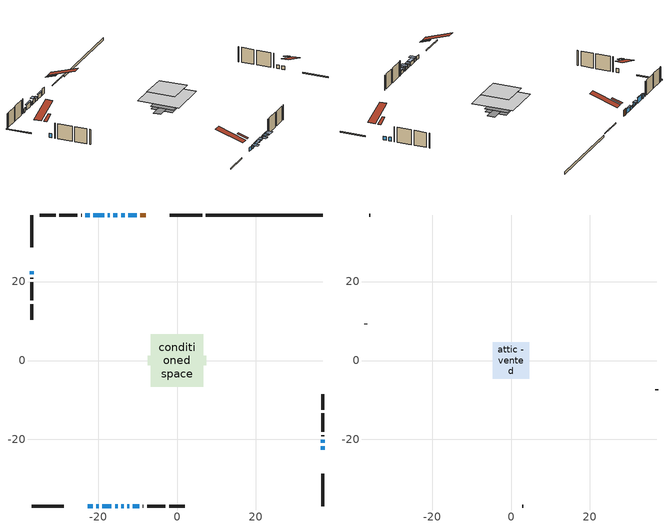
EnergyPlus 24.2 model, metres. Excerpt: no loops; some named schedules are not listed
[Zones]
conditioned space
 floor outside (Floor1 construction): -0.53,-0.53 -0.53,0.53 0.53,0.53 0.53,-0.53 z0.3
 floor adiabatic (Floor3 construction): -3.69,-3.69 -3.69,3.69 3.69,3.69 3.69,-3.69 z0.3
 floor adiabatic (AdiabaticFloorConstruction): -6.72,-6.72 -6.72,6.72 6.72,6.72 6.72,-6.72 z2.74
 floor foundation (Slab1 construction): -3.96,-3.43 -3.96,3.43 3.96,3.43 3.96,-3.43 z-0.46
 floor foundation (Slab2 construction): -7.47,-1.21 -7.47,1.21 7.47,1.21 7.47,-1.21 z0
 wall outside (RimJoist1 construction): 6.38,36.88 -1.85,36.88 / -36.88,-36.88 -28.65,-36.88 / -36.88,36.88 -36.88,28.65 / 36.88,-36.88 36.88,-28.65 z0.3:0.6
 wall outside (AdiabaticWallConstruction 1): -7.87,36.88 -9.25,36.88 z0.3:2.33
 wall outside (AdiabaticWallConstruction): 36.88,-22.63 36.88,-21.77 / -22.63,-36.88 -21.37,-36.88 / -17.08,36.88 -17.53,36.88 / -22.13,36.88 -23.22,36.88 / 36.88,-20.84 36.88,-20.07 / -36.88,22.63 -36.88,21.86 z0.3:1.52; -20.44,-36.88 -19.88,-36.88 z0.3:1.27; -18.95,-36.88 -16.61,-36.88 / -15.69,-36.88 -15.02,-36.88 z0.3:1.37; -10.18,36.88 -12.32,36.88 z0.3:1.62; -13.24,36.88 -14.16,36.88 z0.3:1.22; -15.09,36.88 -16.16,36.88 z0.3:1.72; -14.1,-36.88 -13.48,-36.88 z0.3:1.19; -18.46,36.88 -21.2,36.88 z0.3:1.88; -12.56,-36.88 -12.1,-36.88 / -11.17,-36.88 -9.6,-36.88 z0.3:1.42
 wall outside (Wall1 construction): -24.15,36.88 -24.3,36.88 / -8.67,-36.88 -8.51,-36.88 / -36.88,20.93 -36.88,20.77 / 36.88,-19.14 36.88,-18.99 z0.3:5.18
 wall outside (Wall2 construction): -25.23,36.88 -29.86,36.88 / -7.58,-36.88 -2.95,-36.88 / -36.88,19.84 -36.88,15.21 / 36.88,-18.06 36.88,-13.43 z0.3:5.18
 wall outside (Wall3 construction): -30.79,36.88 -34.77,36.88 / -2.02,-36.88 1.96,-36.88 / -36.88,14.28 -36.88,10.31 / 36.88,-12.5 36.88,-8.52 z0.3:5.18
 wall foundation (FoundationWall1 construction): 36.88,36.88 7.31,36.88 z-0.46:0.3
 window (WindowConstruction 13): 36.88,-22.63 36.88,-21.77 z0.3:1.52
 window (WindowConstruction 6): -22.63,-36.88 -21.37,-36.88 z0.3:1.52
 window (WindowConstruction 7): -20.44,-36.88 -19.88,-36.88 z0.3:1.27
 window (WindowConstruction 8): -18.95,-36.88 -16.61,-36.88 z0.3:1.37
 window (WindowConstruction 9): -15.69,-36.88 -15.02,-36.88 z0.3:1.37
 window (WindowConstruction 10): -10.18,36.88 -12.32,36.88 z0.3:1.62
 window (WindowConstruction 11): -13.24,36.88 -14.16,36.88 z0.3:1.21
 window (WindowConstruction 12): -15.09,36.88 -16.15,36.88 z0.3:1.72
 window (WindowConstruction 14): -17.08,36.88 -17.53,36.88 z0.3:1.52
 window (WindowConstruction 15): -14.1,-36.88 -13.49,-36.88 z0.3:1.19
 window (WindowConstruction): -18.46,36.88 -21.2,36.88 z0.3:1.88
 window (WindowConstruction 1): -12.56,-36.88 -12.1,-36.88 z0.3:1.42
 window (WindowConstruction 2): -11.17,-36.88 -9.6,-36.88 z0.3:1.42
 window (WindowConstruction 3): -22.13,36.88 -23.22,36.88 z0.3:1.52
 window (WindowConstruction 4): 36.88,-20.84 36.88,-20.07 z0.3:1.52
 window (WindowConstruction 5): -36.88,22.63 -36.88,21.86 z0.3:1.52
 door (Door): -7.87,36.88 -9.25,36.88 z0.3:2.33
 ceiling adiabatic (AdiabaticFloorConstruction): 6.72,-6.72 6.72,6.72 -6.72,6.72 -6.72,-6.72 z2.74
 roof outside (Roof2 construction): -6.94,36.88,5.18 -6.94,33.59,6.27 -6.07,33.59,6.27 -6.07,36.88,5.18; -23.55,-36.88,5.18 -23.55,-33.59,6.27 -24.42,-33.59,6.27 -24.42,-36.88,5.18; -36.88,23.55,5.18 -33.59,23.55,6.27 -33.59,24.42,6.27 -36.88,24.42,5.18; 36.88,-23.55,5.18 33.59,-23.55,6.27 33.59,-24.42,6.27 36.88,-24.42,5.18
attic - vented
 floor to conditioned space (Floor2 construction Reversed): -4.61,-4.61 -4.61,4.61 4.61,4.61 4.61,-4.61 z5.18
 wall outside (Wall4 construction): -35.7,36.88 -35.95,36.88 / 2.88,-36.88 3.13,-36.88 / -36.88,9.38 -36.88,9.13 / 36.88,-7.59 36.88,-7.34 z0.3:5.18
 roof outside (Roof1 construction): -5.15,36.88,5.18 -5.15,27.89,8.17 -2.78,27.89,8.17 -2.78,36.88,5.18; -25.35,-36.88,5.18 -25.35,-27.89,8.17 -27.72,-27.89,8.17 -27.72,-36.88,5.18; -36.88,25.35,5.18 -27.89,25.35,8.17 -27.89,27.72,8.17 -36.88,27.72,5.18; 36.88,-25.35,5.18 27.89,-25.35,8.17 27.89,-27.72,8.17 36.88,-27.72,5.18
shading: -19.58,-36.88 -20.74,-36.88 -20.74,-38.71 -19.58,-38.71 z1.56; -16.32,-36.88 -19.25,-36.88 -19.25,-37.79 -16.32,-37.79 z1.67; -14.73,-36.88 -15.98,-36.88 -15.98,-37.79 -14.73,-37.79 z1.67; -12.61,36.88 -9.88,36.88 -9.88,37.18 -12.61,37.18 z1.92; -14.31,36.88 -13.09,36.88 -13.09,37.49 -14.31,37.49 z1.36; -16.45,36.88 -14.79,36.88 -14.79,37.79 -16.45,37.79 z2.02; -13.19,-36.88 -14.39,-36.88 -14.39,-38.71 -13.19,-38.71 z1.49; -21.5,36.88 -18.16,36.88 -18.16,37.18 -21.5,37.18 z2.17; -11.8,-36.88 -12.86,-36.88 -12.86,-38.71 -11.8,-38.71 z1.72; -9.3,-36.88 -11.47,-36.88 -11.47,-38.71 -9.3,-38.71 z1.72
[Building]
Building 1: Terrain=Suburbs
[Site:Location]
Halifax Intl AP_NS: Latitude {deg}=44.88; Longitude {deg}=-63.51; Time Zone {hr}=-4; Elevation {m}=145; Keep Site Location Information=Yes
[Site:GroundTemperature:Shallow]
3.15511, 1.33576, 1.19006, 2.05344, 5.51939, 8.9692, 11.96, 13.8546, 14.0156, 12.4746, 9.56009, 6.2161
[Site:WaterMainsTemperature]
Calculation Method=Schedule; Temperature Schedule=mains temperature schedule
[Material] Roughness=Rough; Thermal Absorptance=0.9
Name | Thickness {m} | Conductivity {W/m-K} | Density {kg/m3} | Specific Heat {J/kg-K} | Solar Absorptance | Visible Absorptance
asphalt or fiberglass shingles | 0.00635 | 0.162714 | 1121.4 | 1465.45 | 0.4 | 0.4
ceiling loosefill ins | 0.169333 | 0.0480833 | 16.02 | 1046.75 | 0.7 | 0.7
ceiling stud and cavity | 0.1397 | 0.0930096 | 65.682 | 1177.47 | 0.7 | 0.7
concrete 4.0 in. | 0.1016 | 1.803125 | 2242.8 | 837.4 | 0.7 | 0.7
concrete 8.0 in. | 0.2032 | 1.803125 | 2242.8 | 837.4 | 0.7 | 0.7
door material | 0.04445 | 0.0451087 | 512.64 | 1214.23 | 0.7 | 0.7
exterior vertical ins | 0.00108814 | 0.029427 | 32.04 | 1214.23 | 0.7 | 0.7
floor covering | 0.0127 | 0.0433444 | 54.468 | 1339.84 | 0.6 | 0.6
floor covering 1 | 0.0127 | 9.015625 | 54.468 | 1339.84 | 0.6 | 0.6
floor rigid ins; roof rigid ins; wall rigid ins | 0.051816 | 0.029427 | 32.04 | 1214.23 | 0.7 | 0.7
floor rigid ins 1; wall rigid ins 1 | 0.512978 | 0.029427 | 32.04 | 1214.23 | 0.7 | 0.7
floor stud and cavity | 0.1397 | 0.100529 | 92.3553 | 1139.71 | 0.7 | 0.7
floor stud and cavity 1 | 0.0889 | 0.340671 | 50.32683 | 1063.81 | 0.7 | 0.7
floor stud and cavity 2 | 0.1397 | 1.75129 | 37.0049 | 1207.88 | 0.7 | 0.7
furniture material conditioned space 1 | 0.1524 | 0.115458 | 640.8 | 1214.23 | 0.6 | 0.6
gypsum board | 0.0127 | 0.160291 | 801 | 837.4 | 0.6 | 0.6
osb sheathing 0.5 in. | 0.0127 | 0.115458 | 512.64 | 1214.23 | 0.7 | 0.7
osb sheathing 0.75 in. | 0.01905 | 0.115458 | 512.64 | 1214.23 | 0.7 | 0.7
osb sheathing 2.0 in. | 0.0508 | 0.115458 | 512.64 | 1214.23 | 0.7 | 0.7
rim joist stud and cavity | 0.0508 | 0.0451784 | 125.044 | 1163.47 | 0.6 | 0.6
roof stud and cavity | 0.2032 | 0.176241 | 78.34581 | 1123.46 | 0.7 | 0.7
wall stud and cavity | 0.1397 | 0.601088 | 139.0536 | 1170.24 | 0.7 | 0.7
wall stud and cavity 1 | 0.1397 | 0.140423 | 139.0536 | 1170.24 | 0.7 | 0.7
wall stud and cavity 2 | 0.1397 | 0.142696 | 139.0536 | 1170.24 | 0.7 | 0.7
wall stud and cavity 3 | 0.0889 | 6.9971 | 50.32683 | 1063.81 | 0.6 | 0.6
wall stud and cavity 4 | 0.0889 | 0.380278 | 52.3479 | 1209.89 | 0.7 | 0.7
wall stud and cavity 5 | 0.0889 | 0.391764 | 83.0341 | 1211.67 | 0.7 | 0.7
wood siding | 0.0254 | 0.102417 | 544.68 | 1172.36 | 0.4 | 0.4
wood siding 1 | 0.00254 | 0.102417 | 544.68 | 1172.36 | 0.4 | 0.4
wood siding 2; wood siding 3; wood siding 4 | 0.0254 | 0.102417 | 544.68 | 1172.36 | 0.7 | 0.7
[WindowMaterial:SimpleGlazingSystem]
Name | U-Factor {W/m2-K} | Solar Heat Gain Coefficient
WindowMaterial | 5.97382 | 0.79
WindowMaterial 1 | 1.99411 | 0.55
WindowMaterial 10 | 5.55536 | 0.72
WindowMaterial 11 | 5.743297 | 0.75
WindowMaterial 12 | 2.77541 | 0.53
WindowMaterial 13 | 2.76291 | 0.46
WindowMaterial 2 | 1.88169 | 0.63
WindowMaterial 3 | 5.700712 | 0.75
WindowMaterial 4 | 5.47019 | 0.7
WindowMaterial 5 | 1.88907 | 0.62
WindowMaterial 6 | 1.97424 | 0.56
WindowMaterial 7 | 5.69106 | 0.74
WindowMaterial 8 | 5.46451 | 0.7
WindowMaterial 9 | 1.85898 | 0.64
[Construction]
AdiabaticFloorConstruction: floor stud and cavity 2, floor rigid ins 1, osb sheathing 0.75 in., floor covering
AdiabaticWallConstruction: wood siding 3, wall rigid ins 1, wall stud and cavity 4, gypsum board
AdiabaticWallConstruction 1: wood siding 4, wall rigid ins 1, wall stud and cavity 4, gypsum board
Door: door material
Floor1 construction: floor stud and cavity, floor rigid ins, osb sheathing 0.75 in., floor covering
Floor2 construction Reversed: gypsum board, ceiling stud and cavity, ceiling loosefill ins
Floor3 construction: floor stud and cavity 1, floor covering 1
FoundationWall1 construction: concrete 8.0 in.
furniture construction conditioned space 1: furniture material conditioned space 1
PartitionWallConstruction: gypsum board, wall stud and cavity 5, gypsum board
RimJoist1 construction: wood siding 2, osb sheathing 2.0 in., rim joist stud and cavity
Roof1 construction: asphalt or fiberglass shingles
Roof2 construction: asphalt or fiberglass shingles, roof rigid ins, osb sheathing 0.75 in., roof stud and cavity, gypsum board
Slab1 construction; Slab2 construction: concrete 4.0 in.
Wall1 construction: wood siding, wall rigid ins, osb sheathing 0.5 in., wall stud and cavity, gypsum board
Wall2 construction: wood siding, wall rigid ins, osb sheathing 0.5 in., wall stud and cavity 1, gypsum board
Wall3 construction: wood siding, wall rigid ins, osb sheathing 0.5 in., wall stud and cavity 2, gypsum board
Wall4 construction: wood siding 1, wall stud and cavity 3
WindowConstruction: WindowMaterial
WindowConstruction 1: WindowMaterial 1
WindowConstruction 10: WindowMaterial 9
WindowConstruction 11: WindowMaterial 10
WindowConstruction 12: WindowMaterial 11
WindowConstruction 13: WindowMaterial 12
WindowConstruction 14; WindowConstruction 15: WindowMaterial 13
WindowConstruction 2: WindowMaterial 2
WindowConstruction 3: WindowMaterial 3
WindowConstruction 4; WindowConstruction 5: WindowMaterial 4
WindowConstruction 6: WindowMaterial 5
WindowConstruction 7: WindowMaterial 6
WindowConstruction 8: WindowMaterial 7
WindowConstruction 9: WindowMaterial 8
[Zone] Multiplier=1; Part of Total Floor Area=Yes
Name | Volume {m3}
attic - vented | 41.4265
conditioned space | 542.7
[Space]
Name | Zone | Volume {m3}
attic - vented 1 | attic - vented | 41.4265
conditioned space 1 | conditioned space | 542.7
[ZoneInfiltration:EffectiveLeakageArea]
infil attic - vented 1: Zone or Space=attic - vented 1; Schedule=Always On Discrete; Effective Air Leakage Area {cm2}=3050.87; Stack Coefficient=0.00054748; Wind Coefficient=1.5809e-05
[ZoneMixing]
whole house fan mix: Zone or Space=attic - vented; Schedule=Always On Continuous; Design Flow Rate Calculation Method=Flow/Zone; Design Flow Rate {m3/s}=0; Source Zone or Space=conditioned space
[SurfaceProperty:ExposedFoundationPerimeter] Exposed Perimeter Calculation Method=TotalExposedPerimeter
Name | Total Exposed Perimeter {m}
Slab1 | 29.566
Slab2 | 34.747
[InternalMass] Zone or ZoneList=conditioned space; Space or SpaceList=conditioned space 1
Name | Construction | Surface Area {m2}
furniture mass conditioned space 1 | furniture construction conditioned space 1 | 130.588
partition wall mass | PartitionWallConstruction | 272.12
[Lights]
interior lighting: Zone or ZoneList or Space or SpaceList=conditioned space 1; Schedule=interior lighting schedule; Design Level Calculation Method=LightingLevel; Lighting Level {W}=343.2; Return Air Fraction=0; Fraction Radiant=0.6; Fraction Visible=0.2; Fraction Replaceable=1
[People]
occupants: Zone or ZoneList or Space or SpaceList=conditioned space 1; Number of People Schedule=occupants schedule; Number of People Calculation Method=People; Number of People=3; Fraction Radiant=0.314171; Sensible Heat Fraction=0.56303; Activity Level Schedule=occupants activity schedule; Carbon Dioxide Generation Rate {m3/s-W}=0; Enable ASHRAE 55 Comfort Warnings=No; Mean Radiant Temperature Calculation Type=EnclosureAveraged
[ElectricEquipment] Zone or ZoneList or Space or SpaceList=conditioned space 1; Design Level Calculation Method=EquipmentLevel
Name | Schedule | Design Level {W} | Fraction Latent | Fraction Radiant | Fraction Lost
clothes dryer | clothes dryer schedule | 140.772 | 0.015 | 0.081 | 0.85
clothes washer | clothes washer schedule | 32.1985 | 0.03 | 0.162 | 0.7
cooking range | cooking range schedule | 215.147 | 0.08 | 0.432 | 0.2
dishwasher | dishwasher schedule | 66.8632 | 0.3 | 0.18 | 0.4
fridge | fridge schedule | 72.9452 | 0 | 0.6 | 0
mech vent bath fan 0 | mech vent bath fan 0 schedule | 50.2 | 0 | 0 | 1
mech vent bath fan 1 | mech vent bath fan 1 schedule | 50.2 | 0 | 0 | 1
mech vent house fan | mech vent house fan schedule | 0 | 0 | 0 | 1
mech vent house fan cfis | mech vent house fan cfis schedule | 0 | 0 | 0 | 0
misc plug loads | misc plug loads schedule | 494.7 | 0.045 | 0.513 | 0.1
whole house fan | Always On Discrete | 0 | 0 | 0 | 1
[OtherEquipment] Zone or ZoneList or Space or SpaceList=conditioned space 1; Design Level Calculation Method=EquipmentLevel
Name | Fuel Type | Schedule | Design Level {W} | Fraction Latent | Fraction Radiant | Fraction Lost
clothes dryer 1 | Electricity | clothes dryer schedule | 0 | 0.015 | 0.081 | 0.85
cooking range 1 | Electricity | cooking range schedule | 0 | 0.08 | 0.432 | 0.2
general water use latent | None | general water use schedule | 62.594 | 1 | 0 | 0
general water use sensible | None | general water use schedule | -61.6891 | 0 | 0.6 | 0
mech vent house fan latent load | None | Always On Discrete | 0 | 1 | 0 | 0
mech vent house fan sensible load | None | Always On Discrete | 0 | 0 | 0 | 0
water heater energy adjustment1 | Electricity | Always On Discrete | 0.01 | 0 | 0 | 1
[ZoneInfiltration:DesignFlowRate] Zone or ZoneList or Space or SpaceList=conditioned space 1; Schedule=Always On Discrete; Design Flow Rate Calculation Method=Flow/Zone; Design Flow Rate {m3/s}=0
infil flow; natural vent flow; whole house fan flow
[ZoneControl:Thermostat]
conditioned space Thermostat: Zone or ZoneList=conditioned space; Control Type Schedule=conditioned space Thermostat Schedule; Control 1=conditioned space temperature setpoint; Temperature Difference Between Cutout And Setpoint {deltaC}=0
[ThermostatSetpoint:DualSetpoint]
conditioned space temperature setpoint: Heating Setpoint Temperature Schedule=heating setpoint; Cooling Setpoint Temperature Schedule=cooling setpoint
[Zone equipment]
conditioned space: electric baseboard
[Foundation:Kiva] Initial Indoor Air Temperature {C}=18; Wall Depth Below Slab {m}=0.2032
Name | Wall Height Above Grade {m} | Custom Block Material Name 1 | Custom Block Depth 1 {m} | Custom Block X Position 1 {m} | Custom Block Z Position 1 {m}
Foundation Kiva 1 | 0.299984 | exterior vertical ins | 0.759988 | 0.2032 | 0
Foundation Kiva 2 | 0.1016
[Foundation:Kiva:Settings]
Soil Conductivity {W/m-K}=0.849921; Soil Density {kg/m3}=1842.3; Soil Specific Heat {J/kg-K}=418.7; Ground Solar Absorptivity=0.9; Ground Thermal Absorptivity=0.9; Ground Surface Roughness {m}=0.03; Far-Field Width {m}=40; Deep-Ground Boundary Condition=ZeroFlux; Deep-Ground Depth {m}=40; Minimum Cell Dimension {m}=0.2; Maximum Cell Growth Coefficient=3; Simulation Timestep=Timestep
[Exterior:Lights]
exterior lighting: Schedule=exterior lighting schedule; Design Level {W}=75.6
[EnergyManagementSystem:Sensor] Output:Variable or Output:Meter Index Key=conditioned space
Name | Output:Variable or Output:Meter
conditioned_space_clg_unmet_s | Zone Cooling Setpoint Not Met Time
conditioned_space_htg_unmet_s | Zone Heating Setpoint Not Met Time
fridge_tin_s; tin_s; tin_s_1 | Zone Mean Air Temperature
tout_s | Zone Outdoor Air Drybulb Temperature
win_s | Zone Air Humidity Ratio
[Schedule:Constant]
Name | Hourly Value
Always On Continuous; mech vent house fan schedule; mech vent house fan cfis schedule; Always On Discrete | 1
occupants activity schedule | 117.228
fridge schedule | 0
[Schedule:Week:Daily]
interior lighting schedule Week Rule - Jan1-Jan27: interior lighting schedule day, interior lighting schedule day, interior lighting schedule day, interior lighting schedule day, interior lighting schedule day, interior lighting schedule day, interior lighting schedule day, interior lighting schedule default day, interior lighting schedule default day, interior lighting schedule default day, interior lighting schedule default day, interior lighting schedule default day
interior lighting schedule Week Rule - Jan28-Feb3: interior lighting schedule day, interior lighting schedule day, interior lighting schedule day, interior lighting schedule day, interior lighting schedule day 1, interior lighting schedule day 1, interior lighting schedule day 1, interior lighting schedule default day, interior lighting schedule default day, interior lighting schedule default day, interior lighting schedule default day, interior lighting schedule default day
interior lighting schedule Week Rule - Feb4-Feb24: interior lighting schedule day 1, interior lighting schedule day 1, interior lighting schedule day 1, interior lighting schedule day 1, interior lighting schedule day 1, interior lighting schedule day 1, interior lighting schedule day 1, interior lighting schedule default day, interior lighting schedule default day, interior lighting schedule default day, interior lighting schedule default day, interior lighting schedule default day
interior lighting schedule Week Rule - Feb25-Mar3: interior lighting schedule day 1, interior lighting schedule day 1, interior lighting schedule day 1, interior lighting schedule day 1, interior lighting schedule day 2, interior lighting schedule day 2, interior lighting schedule day 2, interior lighting schedule default day, interior lighting schedule default day, interior lighting schedule default day, interior lighting schedule default day, interior lighting schedule default day
interior lighting schedule Week Rule - Mar4-Mar31: interior lighting schedule day 2, interior lighting schedule day 2, interior lighting schedule day 2, interior lighting schedule day 2, interior lighting schedule day 2, interior lighting schedule day 2, interior lighting schedule day 2, interior lighting schedule default day, interior lighting schedule default day, interior lighting schedule default day, interior lighting schedule default day, interior lighting schedule default day
interior lighting schedule Week Rule - Apr1-Apr28: interior lighting schedule day 3, interior lighting schedule day 3, interior lighting schedule day 3, interior lighting schedule day 3, interior lighting schedule day 3, interior lighting schedule day 3, interior lighting schedule day 3, interior lighting schedule default day, interior lighting schedule default day, interior lighting schedule default day, interior lighting schedule default day, interior lighting schedule default day
interior lighting schedule Week Rule - Apr29-May5: interior lighting schedule day 3, interior lighting schedule day 3, interior lighting schedule day 4, interior lighting schedule day 4, interior lighting schedule day 4, interior lighting schedule day 4, interior lighting schedule day 4, interior lighting schedule default day, interior lighting schedule default day, interior lighting schedule default day, interior lighting schedule default day, interior lighting schedule default day
interior lighting schedule Week Rule - May6-May26: interior lighting schedule day 4, interior lighting schedule day 4, interior lighting schedule day 4, interior lighting schedule day 4, interior lighting schedule day 4, interior lighting schedule day 4, interior lighting schedule day 4, interior lighting schedule default day, interior lighting schedule default day, interior lighting schedule default day, interior lighting schedule default day, interior lighting schedule default day
interior lighting schedule Week Rule - May27-Jun2: interior lighting schedule day 4, interior lighting schedule day 4, interior lighting schedule day 4, interior lighting schedule day 4, interior lighting schedule day 4, interior lighting schedule day 5, interior lighting schedule day 5, interior lighting schedule default day, interior lighting schedule default day, interior lighting schedule default day, interior lighting schedule default day, interior lighting schedule default day
interior lighting schedule Week Rule - Jun3-Jun30: interior lighting schedule day 5, interior lighting schedule day 5, interior lighting schedule day 5, interior lighting schedule day 5, interior lighting schedule day 5, interior lighting schedule day 5, interior lighting schedule day 5, interior lighting schedule default day, interior lighting schedule default day, interior lighting schedule default day, interior lighting schedule default day, interior lighting schedule default day
interior lighting schedule Week Rule - Jul1-Jul28: interior lighting schedule day 6, interior lighting schedule day 6, interior lighting schedule day 6, interior lighting schedule day 6, interior lighting schedule day 6, interior lighting schedule day 6, interior lighting schedule day 6, interior lighting schedule default day, interior lighting schedule default day, interior lighting schedule default day, interior lighting schedule default day, interior lighting schedule default day
interior lighting schedule Week Rule - Jul29-Aug4: interior lighting schedule day 6, interior lighting schedule day 6, interior lighting schedule day 6, interior lighting schedule day 7, interior lighting schedule day 7, interior lighting schedule day 7, interior lighting schedule day 7, interior lighting schedule default day, interior lighting schedule default day, interior lighting schedule default day, interior lighting schedule default day, interior lighting schedule default day
interior lighting schedule Week Rule - Aug5-Aug25: interior lighting schedule day 7, interior lighting schedule day 7, interior lighting schedule day 7, interior lighting schedule day 7, interior lighting schedule day 7, interior lighting schedule day 7, interior lighting schedule day 7, interior lighting schedule default day, interior lighting schedule default day, interior lighting schedule default day, interior lighting schedule default day, interior lighting schedule default day
interior lighting schedule Week Rule - Aug26-Sep1: interior lighting schedule day 7, interior lighting schedule day 7, interior lighting schedule day 7, interior lighting schedule day 7, interior lighting schedule day 7, interior lighting schedule day 7, interior lighting schedule day 8, interior lighting schedule default day, interior lighting schedule default day, interior lighting schedule default day, interior lighting schedule default day, interior lighting schedule default day
interior lighting schedule Week Rule - Sep2-Sep29: interior lighting schedule day 8, interior lighting schedule day 8, interior lighting schedule day 8, interior lighting schedule day 8, interior lighting schedule day 8, interior lighting schedule day 8, interior lighting schedule day 8, interior lighting schedule default day, interior lighting schedule default day, interior lighting schedule default day, interior lighting schedule default day, interior lighting schedule default day
interior lighting schedule Week Rule - Sep30-Oct6: interior lighting schedule day 8, interior lighting schedule day 9, interior lighting schedule day 9, interior lighting schedule day 9, interior lighting schedule day 9, interior lighting schedule day 9, interior lighting schedule day 9, interior lighting schedule default day, interior lighting schedule default day, interior lighting schedule default day, interior lighting schedule default day, interior lighting schedule default day
interior lighting schedule Week Rule - Oct7-Oct27: interior lighting schedule day 9, interior lighting schedule day 9, interior lighting schedule day 9, interior lighting schedule day 9, interior lighting schedule day 9, interior lighting schedule day 9, interior lighting schedule day 9, interior lighting schedule default day, interior lighting schedule default day, interior lighting schedule default day, interior lighting schedule default day, interior lighting schedule default day
interior lighting schedule Week Rule - Oct28-Nov3: interior lighting schedule day 9, interior lighting schedule day 9, interior lighting schedule day 9, interior lighting schedule day 9, interior lighting schedule day 10, interior lighting schedule day 10, interior lighting schedule day 10, interior lighting schedule default day, interior lighting schedule default day, interior lighting schedule default day, interior lighting schedule default day, interior lighting schedule default day
interior lighting schedule Week Rule - Nov4-Nov24: interior lighting schedule day 10, interior lighting schedule day 10, interior lighting schedule day 10, interior lighting schedule day 10, interior lighting schedule day 10, interior lighting schedule day 10, interior lighting schedule day 10, interior lighting schedule default day, interior lighting schedule default day, interior lighting schedule default day, interior lighting schedule default day, interior lighting schedule default day
interior lighting schedule Week Rule - Nov25-Dec1: interior lighting schedule day 10, interior lighting schedule day 10, interior lighting schedule day 10, interior lighting schedule day 10, interior lighting schedule day 10, interior lighting schedule day 10, interior lighting schedule day 11, interior lighting schedule default day, interior lighting schedule default day, interior lighting schedule default day, interior lighting schedule default day, interior lighting schedule default day
interior lighting schedule Week Rule - Dec2-Dec31: interior lighting schedule day 11, interior lighting schedule day 11, interior lighting schedule day 11, interior lighting schedule day 11, interior lighting schedule day 11, interior lighting schedule day 11, interior lighting schedule day 11, interior lighting schedule default day, interior lighting schedule default day, interior lighting schedule default day, interior lighting schedule default day, interior lighting schedule default day
occupants schedule Week Rule - Jan1-Dec31: occupants schedule day, occupants schedule day, occupants schedule day, occupants schedule day, occupants schedule day, occupants schedule day, occupants schedule day, occupants schedule default day, occupants schedule default day, occupants schedule default day, occupants schedule default day, occupants schedule default day
clothes dryer schedule Week Rule - Jan1-Dec31: clothes dryer schedule day, clothes dryer schedule day, clothes dryer schedule day, clothes dryer schedule day, clothes dryer schedule day, clothes dryer schedule day, clothes dryer schedule day, clothes dryer schedule default day, clothes dryer schedule default day, clothes dryer schedule default day, clothes dryer schedule default day, clothes dryer schedule default day
clothes washer schedule Week Rule - Jan1-Dec31: clothes washer schedule day, clothes washer schedule day, clothes washer schedule day, clothes washer schedule day, clothes washer schedule day, clothes washer schedule day, clothes washer schedule day, clothes washer schedule default day, clothes washer schedule default day, clothes washer schedule default day, clothes washer schedule default day, clothes washer schedule default day
cooking range schedule Week Rule - Jan1-Dec31: cooking range schedule day, cooking range schedule day, cooking range schedule day, cooking range schedule day, cooking range schedule day, cooking range schedule day, cooking range schedule day, cooking range schedule default day, cooking range schedule default day, cooking range schedule default day, cooking range schedule default day, cooking range schedule default day
dishwasher schedule Week Rule - Jan1-Dec31: dishwasher schedule day, dishwasher schedule day, dishwasher schedule day, dishwasher schedule day, dishwasher schedule day, dishwasher schedule day, dishwasher schedule day, dishwasher schedule default day, dishwasher schedule default day, dishwasher schedule default day, dishwasher schedule default day, dishwasher schedule default day
mech vent bath fan 0 schedule Week Rule - Jan1-Dec31: mech vent bath fan 0 schedule day, mech vent bath fan 0 schedule day, mech vent bath fan 0 schedule day, mech vent bath fan 0 schedule day, mech vent bath fan 0 schedule day, mech vent bath fan 0 schedule day, mech vent bath fan 0 schedule day, mech vent bath fan 0 schedule default day, mech vent bath fan 0 schedule default day, mech vent bath fan 0 schedule default day, mech vent bath fan 0 schedule default day, mech vent bath fan 0 schedule default day
mech vent bath fan 1 schedule Week Rule - Jan1-Dec31: mech vent bath fan 1 schedule day, mech vent bath fan 1 schedule day, mech vent bath fan 1 schedule day, mech vent bath fan 1 schedule day, mech vent bath fan 1 schedule day, mech vent bath fan 1 schedule day, mech vent bath fan 1 schedule day, mech vent bath fan 1 schedule default day, mech vent bath fan 1 schedule default day, mech vent bath fan 1 schedule default day, mech vent bath fan 1 schedule default day, mech vent bath fan 1 schedule default day
misc plug loads schedule Week Rule - Jan1-Dec31: misc plug loads schedule day, misc plug loads schedule day, misc plug loads schedule day, misc plug loads schedule day, misc plug loads schedule day, misc plug loads schedule day, misc plug loads schedule day, misc plug loads schedule default day, misc plug loads schedule default day, misc plug loads schedule default day, misc plug loads schedule default day, misc plug loads schedule default day
general water use schedule Week Rule - Jan1-Dec31: general water use schedule day, general water use schedule day, general water use schedule day, general water use schedule day, general water use schedule day, general water use schedule day, general water use schedule day, general water use schedule default day, general water use schedule default day, general water use schedule default day, general water use schedule default day, general water use schedule default day
exterior lighting schedule Week Rule - Jan1-Jan27: exterior lighting schedule day, exterior lighting schedule day, exterior lighting schedule day, exterior lighting schedule day, exterior lighting schedule day, exterior lighting schedule day, exterior lighting schedule day, exterior lighting schedule default day, exterior lighting schedule default day, exterior lighting schedule default day, exterior lighting schedule default day, exterior lighting schedule default day
exterior lighting schedule Week Rule - Jan28-Feb3: exterior lighting schedule day, exterior lighting schedule day, exterior lighting schedule day, exterior lighting schedule day, exterior lighting schedule day 1, exterior lighting schedule day 1, exterior lighting schedule day 1, exterior lighting schedule default day, exterior lighting schedule default day, exterior lighting schedule default day, exterior lighting schedule default day, exterior lighting schedule default day
exterior lighting schedule Week Rule - Feb4-Feb24: exterior lighting schedule day 1, exterior lighting schedule day 1, exterior lighting schedule day 1, exterior lighting schedule day 1, exterior lighting schedule day 1, exterior lighting schedule day 1, exterior lighting schedule day 1, exterior lighting schedule default day, exterior lighting schedule default day, exterior lighting schedule default day, exterior lighting schedule default day, exterior lighting schedule default day
exterior lighting schedule Week Rule - Feb25-Mar3: exterior lighting schedule day 1, exterior lighting schedule day 1, exterior lighting schedule day 1, exterior lighting schedule day 1, exterior lighting schedule day 2, exterior lighting schedule day 2, exterior lighting schedule day 2, exterior lighting schedule default day, exterior lighting schedule default day, exterior lighting schedule default day, exterior lighting schedule default day, exterior lighting schedule default day
exterior lighting schedule Week Rule - Mar4-Mar31: exterior lighting schedule day 2, exterior lighting schedule day 2, exterior lighting schedule day 2, exterior lighting schedule day 2, exterior lighting schedule day 2, exterior lighting schedule day 2, exterior lighting schedule day 2, exterior lighting schedule default day, exterior lighting schedule default day, exterior lighting schedule default day, exterior lighting schedule default day, exterior lighting schedule default day
exterior lighting schedule Week Rule - Apr1-Apr28: exterior lighting schedule day 3, exterior lighting schedule day 3, exterior lighting schedule day 3, exterior lighting schedule day 3, exterior lighting schedule day 3, exterior lighting schedule day 3, exterior lighting schedule day 3, exterior lighting schedule default day, exterior lighting schedule default day, exterior lighting schedule default day, exterior lighting schedule default day, exterior lighting schedule default day
exterior lighting schedule Week Rule - Apr29-May5: exterior lighting schedule day 3, exterior lighting schedule day 3, exterior lighting schedule day 4, exterior lighting schedule day 4, exterior lighting schedule day 4, exterior lighting schedule day 4, exterior lighting schedule day 4, exterior lighting schedule default day, exterior lighting schedule default day, exterior lighting schedule default day, exterior lighting schedule default day, exterior lighting schedule default day
exterior lighting schedule Week Rule - May6-May26: exterior lighting schedule day 4, exterior lighting schedule day 4, exterior lighting schedule day 4, exterior lighting schedule day 4, exterior lighting schedule day 4, exterior lighting schedule day 4, exterior lighting schedule day 4, exterior lighting schedule default day, exterior lighting schedule default day, exterior lighting schedule default day, exterior lighting schedule default day, exterior lighting schedule default day
exterior lighting schedule Week Rule - May27-Jun2: exterior lighting schedule day 4, exterior lighting schedule day 4, exterior lighting schedule day 4, exterior lighting schedule day 4, exterior lighting schedule day 4, exterior lighting schedule day 5, exterior lighting schedule day 5, exterior lighting schedule default day, exterior lighting schedule default day, exterior lighting schedule default day, exterior lighting schedule default day, exterior lighting schedule default day
[Schedule:Year]
interior lighting schedule: interior lighting schedule Week Rule - Jan1-Jan27, 1, 1, 1, 27, interior lighting schedule Week Rule - Jan28-Feb3, 1, 28, 2, 3, interior lighting schedule Week Rule - Feb4-Feb24, 2, 4, 2, 24, interior lighting schedule Week Rule - Feb25-Mar3, 2, 25, 3, 3, interior lighting schedule Week Rule - Mar4-Mar31, 3, 4, 3, 31, interior lighting schedule Week Rule - Apr1-Apr28, 4, 1, 4, 28, interior lighting schedule Week Rule - Apr29-May5, 4, 29, 5, 5, interior lighting schedule Week Rule - May6-May26, 5, 6, 5, 26, interior lighting schedule Week Rule - May27-Jun2, 5, 27, 6, 2, interior lighting schedule Week Rule - Jun3-Jun30, 6, 3, 6, 30, interior lighting schedule Week Rule - Jul1-Jul28, 7, 1, 7, 28, interior lighting schedule Week Rule - Jul29-Aug4, 7, 29, 8, 4, interior lighting schedule Week Rule - Aug5-Aug25, 8, 5, 8, 25, interior lighting schedule Week Rule - Aug26-Sep1, 8, 26, 9, 1, interior lighting schedule Week Rule - Sep2-Sep29, 9, 2, 9, 29, interior lighting schedule Week Rule - Sep30-Oct6, 9, 30, 10, 6, interior lighting schedule Week Rule - Oct7-Oct27, 10, 7, 10, 27, interior lighting schedule Week Rule - Oct28-Nov3, 10, 28, 11, 3, interior lighting schedule Week Rule - Nov4-Nov24, 11, 4, 11, 24, interior lighting schedule Week Rule - Nov25-Dec1, 11, 25, 12, 1, interior lighting schedule Week Rule - Dec2-Dec31, 12, 2, 12, 31
occupants schedule: occupants schedule Week Rule - Jan1-Dec31, 1, 1, 12, 31
clothes dryer schedule: clothes dryer schedule Week Rule - Jan1-Dec31, 1, 1, 12, 31
clothes washer schedule: clothes washer schedule Week Rule - Jan1-Dec31, 1, 1, 12, 31
cooking range schedule: cooking range schedule Week Rule - Jan1-Dec31, 1, 1, 12, 31
dishwasher schedule: dishwasher schedule Week Rule - Jan1-Dec31, 1, 1, 12, 31
mech vent bath fan 0 schedule: mech vent bath fan 0 schedule Week Rule - Jan1-Dec31, 1, 1, 12, 31
mech vent bath fan 1 schedule: mech vent bath fan 1 schedule Week Rule - Jan1-Dec31, 1, 1, 12, 31
misc plug loads schedule: misc plug loads schedule Week Rule - Jan1-Dec31, 1, 1, 12, 31
general water use schedule: general water use schedule Week Rule - Jan1-Dec31, 1, 1, 12, 31
exterior lighting schedule: exterior lighting schedule Week Rule - Jan1-Jan27, 1, 1, 1, 27, exterior lighting schedule Week Rule - Jan28-Feb3, 1, 28, 2, 3, exterior lighting schedule Week Rule - Feb4-Feb24, 2, 4, 2, 24, exterior lighting schedule Week Rule - Feb25-Mar3, 2, 25, 3, 3, exterior lighting schedule Week Rule - Mar4-Mar31, 3, 4, 3, 31, exterior lighting schedule Week Rule - Apr1-Apr28, 4, 1, 4, 28, exterior lighting schedule Week Rule - Apr29-May5, 4, 29, 5, 5, exterior lighting schedule Week Rule - May6-May26, 5, 6, 5, 26, exterior lighting schedule Week Rule - May27-Jun2, 5, 27, 6, 2, exterior lighting schedule Week Rule - Jun3-Jun30, 6, 3, 6, 30, exterior lighting schedule Week Rule - Jul1-Jul28, 7, 1, 7, 28, exterior lighting schedule Week Rule - Jul29-Aug4, 7, 29, 8, 4, exterior lighting schedule Week Rule - Aug5-Aug25, 8, 5, 8, 25, exterior lighting schedule Week Rule - Aug26-Sep1, 8, 26, 9, 1, exterior lighting schedule Week Rule - Sep2-Sep29, 9, 2, 9, 29, exterior lighting schedule Week Rule - Sep30-Oct6, 9, 30, 10, 6, exterior lighting schedule Week Rule - Oct7-Oct27, 10, 7, 10, 27, exterior lighting schedule Week Rule - Oct28-Nov3, 10, 28, 11, 3, exterior lighting schedule Week Rule - Nov4-Nov24, 11, 4, 11, 24, exterior lighting schedule Week Rule - Nov25-Dec1, 11, 25, 12, 1, exterior lighting schedule Week Rule - Dec2-Dec31, 12, 2, 12, 31
[Schedule:Compact]
conditioned space Thermostat Schedule: Through: 12/31, For: AllDays, Until: 24:00, 4
mains temperature schedule: Through: 01/01, For: AllDays, Until: 24:00, 7.41, Through: 01/02, For: AllDays, Until: 24:00, 7.34833, Through: 01/03, For: AllDays, Until: 24:00, 7.28778, Through: 01/04, For: AllDays, Until: 24:00, 7.22889, Through: 01/05, For: AllDays, Until: 24:00, 7.17056, Through: 01/06, For: AllDays, Until: 24:00, 7.11333, Through: 01/07, For: AllDays, Until: 24:00, 7.05722, Through: 01/08, For: AllDays, Until: 24:00, 7.00167, Through: 01/09, For: AllDays, Until: 24:00, 6.94778, Through: 01/10, For: AllDays, Until: 24:00, 6.895, Through: 01/11, For: AllDays, Until: 24:00, 6.84333, Through: 01/12, For: AllDays, Until: 24:00, 6.79278, Through: 01/13, For: AllDays, Until: 24:00, 6.74389, Through: 01/14, For: AllDays, Until: 24:00, 6.69556, Through: 01/15, For: AllDays, Until: 24:00, 6.64889, Through: 01/16, For: AllDays, Until: 24:00, 6.60278, Through: 01/17, For: AllDays, Until: 24:00, 6.55833, Through: 01/18, For: AllDays, Until: 24:00, 6.515, Through: 01/19, For: AllDays, Until: 24:00, 6.47333, Through: 01/20, For: AllDays, Until: 24:00, 6.43278, Through: 01/21, For: AllDays, Until: 24:00, 6.39333, Through: 01/22, For: AllDays, Until: 24:00, 6.355, Through: 01/23, For: AllDays, Until: 24:00, 6.31833, Through: 01/24, For: AllDays, Until: 24:00, 6.28278, Through: 01/25, For: AllDays, Until: 24:00, 6.24889, Through: 01/26, For: AllDays, Until: 24:00, 6.21611, Through: 01/27, For: AllDays, Until: 24:00, 6.18444, Through: 01/28, For: AllDays, Until: 24:00, 6.15444, Through: 01/29, For: AllDays, Until: 24:00, 6.12556, Through: 01/30, For: AllDays, Until: 24:00, 6.09833, Through: 01/31, For: AllDays, Until: 24:00, 6.07222, Through: 02/01, For: AllDays, Until: 24:00, 6.04778, Through: 02/02, For: AllDays, Until: 24:00, 6.02444, Through: 02/03, For: AllDays, Until: 24:00, 6.00278, Through: 02/04, For: AllDays, Until: 24:00, 5.98222, Through: 02/05, For: AllDays, Until: 24:00, 5.96333, Through: 02/06, For: AllDays, Until: 24:00, 5.94556, Through: 02/07, For: AllDays, Until: 24:00, 5.92944, Through: 02/08, For: AllDays, Until: 24:00, 5.915, Through: 02/09, For: AllDays, Until: 24:00, 5.90167, Through: 02/10, For: AllDays, Until: 24:00, 5.89, Through: 02/11, For: AllDays, Until: 24:00, 5.87944, Through: 02/12, For: AllDays, Until: 24:00, 5.87056, Through: 02/13, For: AllDays, Until: 24:00, 5.86333, Through: 02/14, For: AllDays, Until: 24:00, 5.85722, Through: 02/15, For: AllDays, Until: 24:00, 5.85278, Through: 02/16, For: AllDays, Until: 24:00, 5.84944, Through: 02/17, For: AllDays, Until: 24:00, 5.84833, Through: 02/18, For: AllDays, Until: 24:00, 5.84778, Through: 02/19, For: AllDays, Until: 24:00, 5.84944, Through: 02/20, For: AllDays, Until: 24:00, 5.85167, Through: 02/21, For: AllDays, Until: 24:00, 5.85611, Through: 02/22, For: AllDays, Until: 24:00, 5.86167, Through: 02/23, For: AllDays, Until: 24:00, 5.86889, Through: 02/24, For: AllDays, Until: 24:00, 5.87722, Through: 02/25, For: AllDays, Until: 24:00, 5.88722, Through: 02/26, For: AllDays, Until: 24:00, 5.89889, Through: 02/27, For: AllDays, Until: 24:00, 5.91167, Through: 02/28, For: AllDays, Until: 24:00, 5.92611, Through: 03/01, For: AllDays, Until: 24:00, 5.94222, Through: 03/02, For: AllDays, Until: 24:00, 5.95944, Through: 03/03, For: AllDays, Until: 24:00, 5.97778, Through: 03/04, For: AllDays, Until: 24:00, 5.99778, Through: 03/05, For: AllDays, Until: 24:00, 6.01944, Through: 03/06, For: AllDays, Until: 24:00, 6.04222, Through: 03/07, For: AllDays, Until: 24:00, 6.06667, Through: 03/08, For: AllDays, Until: 24:00, 6.09222, Through: 03/09, For: AllDays, Until: 24:00, 6.11944, Through: 03/10, For: AllDays, Until: 24:00, 6.14778, Through: 03/11, For: AllDays, Until: 24:00, 6.17722, Through: 03/12, For: AllDays, Until: 24:00, 6.20833, Through: 03/13, For: AllDays, Until: 24:00, 6.24111, Through: 03/14, For: AllDays, Until: 24:00, 6.275, Through: 03/15, For: AllDays, Until: 24:00, 6.31, Through: 03/16, For: AllDays, Until: 24:00, 6.34667, Through: 03/17, For: AllDays, Until: 24:00, 6.38444, Through: 03/18, For: AllDays, Until: 24:00, 6.42333, Through: 03/19, For: AllDays, Until: 24:00, 6.46389, Through: 03/20, For: AllDays, Until: 24:00, 6.50556, Through: 03/21, For: AllDays, Until: 24:00, 6.54833, Through: 03/22, For: AllDays, Until: 24:00, 6.59278, Through: 03/23, For: AllDays, Until: 24:00, 6.63833, Through: 03/24, For: AllDays, Until: 24:00, 6.685, Through: 03/25, For: AllDays, Until: 24:00, 6.73278, Through: 03/26, For: AllDays, Until: 24:00, 6.78167, Through: 03/27, For: AllDays, Until: 24:00, 6.83167, Through: 03/28, For: AllDays, Until: 24:00, 6.88333, Through: 03/29, For: AllDays, Until: 24:00, 6.93611, Through: 03/30, For: AllDays, Until: 24:00, 6.98944, Through: 03/31, For: AllDays, Until: 24:00, 7.04444, Through: 04/01, For: AllDays, Until: 24:00, 7.1, Through: 04/02, For: AllDays, Until: 24:00, 7.15722, Through: 04/03, For: AllDays, Until: 24:00, 7.21556, Through: 04/04, For: AllDays, Until: 24:00, 7.27444, Through: 04/05, For: AllDays, Until: 24:00, 7.33444, Through: 04/06, For: AllDays, Until: 24:00, 7.39556, Through: 04/07, For: AllDays, Until: 24:00, 7.45778, Through: 04/08, For: AllDays, Until: 24:00, 7.52111, Through: 04/09, For: AllDays, Until: 24:00, 7.585, Through: 04/10, For: AllDays, Until: 24:00, 7.65, Through: 04/11, For: AllDays, Until: 24:00, 7.71611, Through: 04/12, For: AllDays, Until: 24:00, 7.78333, Through: 04/13, For: AllDays, Until: 24:00, 7.85111, Through: 04/14, For: AllDays, Until: 24:00, 7.91944, Through: 04/15, For: AllDays, Until: 24:00, 7.98889, Through: 04/16, For: AllDays, Until: 24:00, 8.05944, Through: 04/17, For: AllDays, Until: 24:00, 8.13056, Through: 04/18, For: AllDays, Until: 24:00, 8.20222, Through: 04/19, For: AllDays, Until: 24:00, 8.275, Through: 04/20, For: AllDays, Until: 24:00, 8.34833, Through: 04/21, For: AllDays, Until: 24:00, 8.42222, Through: 04/22, For: AllDays, Until: 24:00, 8.49722, Through: 04/23, For: AllDays, Until: 24:00, 8.57278, Through: 04/24, For: AllDays, Until: 24:00, 8.64889, Through: 04/25, For: AllDays, Until: 24:00, 8.72556, Through: 04/26, For: AllDays, Until: 24:00, 8.80278, Through: 04/27, For: AllDays, Until: 24:00, 8.88111, Through: 04/28, For: AllDays, Until: 24:00, 8.95944, Through: 04/29, For: AllDays, Until: 24:00, 9.03833, Through: 04/30, For: AllDays, Until: 24:00, 9.11778, Through: 05/01, For: AllDays, Until: 24:00, 9.19778, Through: 05/02, For: AllDays, Until: 24:00, 9.27833, Through: 05/03, For: AllDays, Until: 24:00, 9.35944, Through: 05/04, For: AllDays, Until: 24:00, 9.44056, Through: 05/05, For: AllDays, Until: 24:00, 9.52278, Through: 05/06, For: AllDays, Until: 24:00, 9.60444, Through: 05/07, For: AllDays, Until: 24:00, 9.68722, Through: 05/08, For: AllDays, Until: 24:00, 9.77, Through: 05/09, For: AllDays, Until: 24:00, 9.85278, Through: 05/10, For: AllDays, Until: 24:00, 9.93611, Through: 05/11, For: AllDays, Until: 24:00, 10.02, Through: 05/12, For: AllDays, Until: 24:00, 10.1039, Through: 05/13, For: AllDays, Until: 24:00, 10.1878, Through: 05/14, For: AllDays, Until: 24:00, 10.2722, Through: 05/15, For: AllDays, Until: 24:00, 10.3561, Through: 05/16, For: AllDays, Until: 24:00, 10.4406, Through: 05/17, For: AllDays, Until: 24:00, 10.5256, Through: 05/18, For: AllDays, Until: 24:00, 10.61, Through: 05/19, For: AllDays, Until: 24:00, 10.6944, Through: 05/20, For: AllDays, Until: 24:00, 10.7794, Through: 05/21, For: AllDays, Until: 24:00, 10.8639, Through: 05/22, For: AllDays, Until: 24:00, 10.9489, Through: 05/23, For: AllDays, Until: 24:00, 11.0333, Through: 05/24, For: AllDays, Until: 24:00, 11.1178, Through: 05/25, For: AllDays, Until: 24:00, 11.2022, Through: 05/26, For: AllDays, Until: 24:00, 11.2867, Through: 05/27, For: AllDays, Until: 24:00, 11.3711, Through: 05/28, For: AllDays, Until: 24:00, 11.455, Through: 05/29, For: AllDays, Until: 24:00, 11.5389, Through: 05/30, For: AllDays, Until: 24:00, 11.6222, Through: 05/31, For: AllDays, Until: 24:00, 11.7056, Through: 06/01, For: AllDays, Until: 24:00, 11.7883, Through: 06/02, For: AllDays, Until: 24:00, 11.8711, Through: 06/03, For: AllDays, Until: 24:00, 11.9539, Through: 06/04, For: AllDays, Until: 24:00, 12.0356, Through: 06/05, For: AllDays, Until: 24:00, 12.1172, Through: 06/06, For: AllDays, Until: 24:00, 12.1989, Through: 06/07, For: AllDays, Until: 24:00, 12.2794, Through: 06/08, For: AllDays, Until: 24:00, 12.36, Through: 06/09, For: AllDays, Until: 24:00, 12.44, Through: 06/10, For: AllDays, Until: 24:00, 12.5194, Through: 06/11, For: AllDays, Until: 24:00, 12.5983, Through: 06/12, For: AllDays, Until: 24:00, 12.6767, Through: 06/13, For: AllDays, Until: 24:00, 12.7544, Through: 06/14, For: AllDays, Until: 24:00, 12.8317, Through: 06/15, For: AllDays, Until: 24:00, 12.9083, Through: 06/16, For: AllDays, Until: 24:00, 12.9844, Through: 06/17, For: AllDays, Until: 24:00, 13.0594, Through: 06/18, For: AllDays, Until: 24:00, 13.1344, Through: 06/19, For: AllDays, Until: 24:00, 13.2083, Through: 06/20, For: AllDays, Until: 24:00, 13.2811, Through: 06/21, For: AllDays, Until: 24:00, 13.3539, Through: 06/22, For: AllDays, Until: 24:00, 13.4256, Through: 06/23, For: AllDays, Until: 24:00, 13.4967, Through: 06/24, For: AllDays, Until: 24:00, 13.5667, Through: 06/25, For: AllDays, Until: 24:00, 13.6361, Through: 06/26, For: AllDays, Until: 24:00, 13.7044, Through: 06/27, For: AllDays, Until: 24:00, 13.7717, Through: 06/28, For: AllDays, Until: 24:00, 13.8389, Through: 06/29, For: AllDays, Until: 24:00, 13.9044, Through: 06/30, For: AllDays, Until: 24:00, 13.9694, Through: 07/01, For: AllDays, Until: 24:00, 14.0333, Through: 07/02, For: AllDays, Until: 24:00, 14.0961, Through: 07/03, For: AllDays, Until: 24:00, 14.1583, Through: 07/04, For: AllDays, Until: 24:00, 14.2189, Through: 07/05, For: AllDays, Until: 24:00, 14.2789, Through: 07/06, For: AllDays, Until: 24:00, 14.3378, Through: 07/07, For: AllDays, Until: 24:00, 14.3956, Through: 07/08, For: AllDays, Until: 24:00, 14.4522, Through: 07/09, For: AllDays, Until: 24:00, 14.5083, Through: 07/10, For: AllDays, Until: 24:00, 14.5628, Through: 07/11, For: AllDays, Until: 24:00, 14.6161, Through: 07/12, For: AllDays, Until: 24:00, 14.6683, Through: 07/13, For: AllDays, Until: 24:00, 14.7194, Through: 07/14, For: AllDays, Until: 24:00, 14.7694, Through: 07/15, For: AllDays, Until: 24:00, 14.8183, Through: 07/16, For: AllDays, Until: 24:00, 14.8661, Through: 07/17, For: AllDays, Until: 24:00, 14.9122, Through: 07/18, For: AllDays, Until: 24:00, 14.9572, Through: 07/19, For: AllDays, Until: 24:00, 15.0011, Through: 07/20, For: AllDays, Until: 24:00, 15.0439, Through: 07/21, For: AllDays, Until: 24:00, 15.0856, Through: 07/22, For: AllDays, Until: 24:00, 15.1256, Through: 07/23, For: AllDays, Until: 24:00, 15.1644, Through: 07/24, For: AllDays, Until: 24:00, 15.2017, Through: 07/25, For: AllDays, Until: 24:00, 15.2383, Through: 07/26, For: AllDays, Until: 24:00, 15.2728, Through: 07/27, For: AllDays, Until: 24:00, 15.3067, Through: 07/28, For: AllDays, Until: 24:00, 15.3389, Through: 07/29, For: AllDays, Until: 24:00, 15.3694, Through: 07/30, For: AllDays, Until: 24:00, 15.3989, Through: 07/31, For: AllDays, Until: 24:00, 15.4272, Through: 08/01, For: AllDays, Until: 24:00, 15.4539, Through: 08/02, For: AllDays, Until: 24:00, 15.4794, Through: 08/03, For: AllDays, Until: 24:00, 15.5033, Through: 08/04, For: AllDays, Until: 24:00, 15.5261, Through: 08/05, For: AllDays, Until: 24:00, 15.5472, Through: 08/06, For: AllDays, Until: 24:00, 15.5667, Through: 08/07, For: AllDays, Until: 24:00, 15.585, Through: 08/08, For: AllDays, Until: 24:00, 15.6022, Through: 08/09, For: AllDays, Until: 24:00, 15.6172, Through: 08/10, For: AllDays, Until: 24:00, 15.6317, Through: 08/11, For: AllDays, Until: 24:00, 15.6439, Through: 08/12, For: AllDays, Until: 24:00, 15.655, Through: 08/13, For: AllDays, Until: 24:00, 15.665, Through: 08/14, For: AllDays, Until: 24:00, 15.6733, Through: 08/15, For: AllDays, Until: 24:00, 15.68, Through: 08/16, For: AllDays, Until: 24:00, 15.6856, Through: 08/17, For: AllDays, Until: 24:00, 15.6894, Through: 08/18, For: AllDays, Until: 24:00, 15.6917, Through: 08/19, For: AllDays, Until: 24:00, 15.6928, Through: 08/20, For: AllDays, Until: 24:00, 15.6922, Through: 08/21, For: AllDays, Until: 24:00, 15.69, Through: 08/22, For: AllDays, Until: 24:00, 15.6867, Through: 08/23, For: AllDays, Until: 24:00, 15.6822, Through: 08/24, For: AllDays, Until: 24:00, 15.6756, Through: 08/25, For: AllDays, Until: 24:00, 15.6678, Through: 08/26, For: AllDays, Until: 24:00, 15.6589, Through: 08/27, For: AllDays, Until: 24:00, 15.6478, Through: 08/28, For: AllDays, Until: 24:00, 15.6361, Through: 08/29, For: AllDays, Until: 24:00, 15.6222, Through: 08/30, For: AllDays, Until: 24:00, 15.6072, Through: 08/31, For: AllDays, Until: 24:00, 15.5911, Through: 09/01, For: AllDays, Until: 24:00, 15.5733, Through: 09/02, For: AllDays, Until: 24:00, 15.5539, Through: 09/03, For: AllDays, Until: 24:00, 15.5333, Through: 09/04, For: AllDays, Until: 24:00, 15.5111, Through: 09/05, For: AllDays, Until: 24:00, 15.4878, Through: 09/06, For: AllDays, Until: 24:00, 15.4628, Through: 09/07, For: AllDays, Until: 24:00, 15.4367, Through: 09/08, For: AllDays, Until: 24:00, 15.4089, Through: 09/09, For: AllDays, Until: 24:00, 15.38, Through: 09/10, For: AllDays, Until: 24:00, 15.3494, Through: 09/11, For: AllDays, Until: 24:00, 15.3178, Through: 09/12, For: AllDays, Until: 24:00, 15.2844, Through: 09/13, For: AllDays, Until: 24:00, 15.25, Through: 09/14, For: AllDays, Until: 24:00, 15.2144, Through: 09/15, For: AllDays, Until: 24:00, 15.1772, Through: 09/16, For: AllDays, Until: 24:00, 15.1389, Through: 09/17, For: AllDays, Until: 24:00, 15.0989, Through: 09/18, For: AllDays, Until: 24:00, 15.0583, Through: 09/19, For: AllDays, Until: 24:00, 15.0161, Through: 09/20, For: AllDays, Until: 24:00, 14.9722, Through: 09/21, For: AllDays, Until: 24:00, 14.9278, Through: 09/22, For: AllDays, Until: 24:00, 14.8817, Through: 09/23, For: AllDays, Until: 24:00, 14.8344, Through: 09/24, For: AllDays, Until: 24:00, 14.7861, Through: 09/25, For: AllDays, Until: 24:00, 14.7367, Through: 09/26, For: AllDays, Until: 24:00, 14.6861, Through: 09/27, For: AllDays, Until: 24:00, 14.6339, Through: 09/28, For: AllDays, Until: 24:00, 14.5811, Through: 09/29, For: AllDays, Until: 24:00, 14.5267, Through: 09/30, For: AllDays, Until: 24:00, 14.4717, Through: 10/01, For: AllDays, Until: 24:00, 14.415, Through: 10/02, For: AllDays, Until: 24:00, 14.3578, Through: 10/03, For: AllDays, Until: 24:00, 14.2989, Through: 10/04, For: AllDays, Until: 24:00, 14.2394, Through: 10/05, For: AllDays, Until: 24:00, 14.1789, Through: 10/06, For: AllDays, Until: 24:00, 14.1172, Through: 10/07, For: AllDays, Until: 24:00, 14.0544, Through: 10/08, For: AllDays, Until: 24:00, 13.9911, Through: 10/09, For: AllDays, Until: 24:00, 13.9267, Through: 10/10, For: AllDays, Until: 24:00, 13.8611, Through: 10/11, For: AllDays, Until: 24:00, 13.7944, Through: 10/12, For: AllDays, Until: 24:00, 13.7272, Through: 10/13, For: AllDays, Until: 24:00, 13.6594, Through: 10/14, For: AllDays, Until: 24:00, 13.59, Through: 10/15, For: AllDays, Until: 24:00, 13.5206, Through: 10/16, For: AllDays, Until: 24:00, 13.4494, Through: 10/17, For: AllDays, Until: 24:00, 13.3783, Through: 10/18, For: AllDays, Until: 24:00, 13.3061, Through: 10/19, For: AllDays, Until: 24:00, 13.2328, Through: 10/20, For: AllDays, Until: 24:00, 13.1594, Through: 10/21, For: AllDays, Until: 24:00, 13.085, Through: 10/22, For: AllDays, Until: 24:00, 13.01, Through: 10/23, For: AllDays, Until: 24:00, 12.9339, Through: 10/24, For: AllDays, Until: 24:00, 12.8578, Through: 10/25, For: AllDays, Until: 24:00, 12.7806, Through: 10/26, For: AllDays, Until: 24:00, 12.7028, Through: 10/27, For: AllDays, Until: 24:00, 12.625, Through: 10/28, For: AllDays, Until: 24:00, 12.5461, Through: 10/29, For: AllDays, Until: 24:00, 12.4667, Through: 10/30, For: AllDays, Until: 24:00, 12.3872, Through: 10/31, For: AllDays, Until: 24:00, 12.3067, Through: 11/01, For: AllDays, Until: 24:00, 12.2261, Through: 11/02, For: AllDays, Until: 24:00, 12.145, Through: 11/03, For: AllDays, Until: 24:00, 12.0633, Through: 11/04, For: AllDays, Until: 24:00, 11.9817, Through: 11/05, For: AllDays, Until: 24:00, 11.8994, Through: 11/06, For: AllDays, Until: 24:00, 11.8167, Through: 11/07, For: AllDays, Until: 24:00, 11.7339, Through: 11/08, For: AllDays, Until: 24:00, 11.6506, Through: 11/09, For: AllDays, Until: 24:00, 11.5672, Through: 11/10, For: AllDays, Until: 24:00, 11.4833, Through: 11/11, For: AllDays, Until: 24:00, 11.3994, Through: 11/12, For: AllDays, Until: 24:00, 11.315, Through: 11/13, For: AllDays, Until: 24:00, 11.2311, Through: 11/14, For: AllDays, Until: 24:00, 11.1467, Through: 11/15, For: AllDays, Until: 24:00, 11.0622, Through: 11/16, For: AllDays, Until: 24:00, 10.9772, Through: 11/17, For: AllDays, Until: 24:00, 10.8928, Through: 11/18, For: AllDays, Until: 24:00, 10.8083, Through: 11/19, For: AllDays, Until: 24:00, 10.7233, Through: 11/20, For: AllDays, Until: 24:00, 10.6389, Through: 11/21, For: AllDays, Until: 24:00, 10.5539, Through: 11/22, For: AllDays, Until: 24:00, 10.4694, Through: 11/23, For: AllDays, Until: 24:00, 10.385, Through: 11/24, For: AllDays, Until: 24:00, 10.3006, Through: 11/25, For: AllDays, Until: 24:00, 10.2161, Through: 11/26, For: AllDays, Until: 24:00, 10.1322, Through: 11/27, For: AllDays, Until: 24:00, 10.0483, Through: 11/28, For: AllDays, Until: 24:00, 9.96444, Through: 11/29, For: AllDays, Until: 24:00, 9.88111, Through: 11/30, For: AllDays, Until: 24:00, 9.79778, Through: 12/01, For: AllDays, Until: 24:00, 9.715, Through: 12/02, For: AllDays, Until: 24:00, 9.63278, Through: 12/03, For: AllDays, Until: 24:00, 9.55056, Through: 12/04, For: AllDays, Until: 24:00, 9.46833, Through: 12/05, For: AllDays, Until: 24:00, 9.38667, Through: 12/06, For: AllDays, Until: 24:00, 9.30611, Through: 12/07, For: AllDays, Until: 24:00, 9.225, Through: 12/08, For: AllDays, Until: 24:00, 9.145, Through: 12/09, For: AllDays, Until: 24:00, 9.065, Through: 12/10, For: AllDays, Until: 24:00, 8.98611, Through: 12/11, For: AllDays, Until: 24:00, 8.90722, Through: 12/12, For: AllDays, Until: 24:00, 8.82944, Through: 12/13, For: AllDays, Until: 24:00, 8.75167, Through: 12/14, For: AllDays, Until: 24:00, 8.675, Through: 12/15, For: AllDays, Until: 24:00, 8.59833, Through: 12/16, For: AllDays, Until: 24:00, 8.52278, Through: 12/17, For: AllDays, Until: 24:00, 8.44778, Through: 12/18, For: AllDays, Until: 24:00, 8.37333, Through: 12/19, For: AllDays, Until: 24:00, 8.29944, Through: 12/20, For: AllDays, Until: 24:00, 8.22667, Through: 12/21, For: AllDays, Until: 24:00, 8.15444, Through: 12/22, For: AllDays, Until: 24:00, 8.08333, Through: 12/23, For: AllDays, Until: 24:00, 8.01278, Through: 12/24, For: AllDays, Until: 24:00, 7.94278, Through: 12/25, For: AllDays, Until: 24:00, 7.87389, Through: 12/26, For: AllDays, Until: 24:00, 7.80611, Through: 12/27, For: AllDays, Until: 24:00, 7.73889, Through: 12/28, For: AllDays, Until: 24:00, 7.67222, Through: 12/29, For: AllDays, Until: 24:00, 7.60722, Through: 12/30, For: AllDays, Until: 24:00, 7.54278, Through: 12/31, For: AllDays, Until: 24:00, 7.47944
